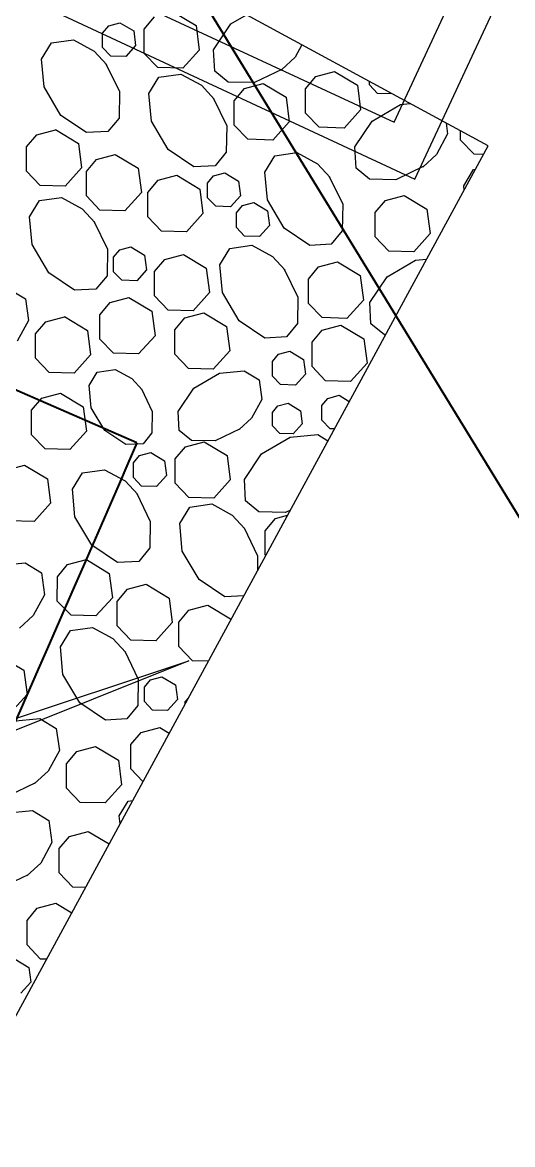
# Model space of a CAD drawing. Header units: inches. Extents: x -5337 to 1057, y 15227 to 19227.
# Drawn here: x -3119.12 to -3113.77, y 16415.53 to 16427.79 of the extents above; entities that cross this region are included whole.
import ezdxf

# ---------------------------------------------------------------- set-up
doc = ezdxf.new("R2010")
doc.units = ezdxf.units.IN
doc.header["$LTSCALE"] = 150
doc.header["$MEASUREMENT"] = 0
for name, color, linetype in [('COMT-MIN', 84, 'Continuous'), ('Level 9', 7, 'Continuous'), ('PAVING', 7, 'Continuous'), ('STORM INLET', 7, 'Continuous')]:
    doc.layers.add(name, color=color, linetype=linetype)

msp = doc.modelspace()

# ---------------------------------------------------------------- linework, layer by layer
at = {"layer": 'COMT-MIN', "color": 5, "linetype": 'Continuous', "lineweight": 40}
msp.add_line((-3117.792, 16429.074), (-3108.675, 16414.163), dxfattribs=at)
at = {"layer": 'Level 9', "color": 250, "linetype": 'Continuous', "lineweight": 40}
msp.add_line((-3117.873, 16423.194), (-3123.376, 16425.587), dxfattribs=at)
at = {"layer": 'Level 9', "color": 250, "linetype": 'Continuous', "lineweight": 40, "extrusion": (0, 0, -1)}
msp.add_arc((4078.881, 16841.042), 1047.918, 203.499458, 205.217785, dxfattribs=at)
at = {"layer": 'PAVING', "color": 1}
for p, q in [((-3114.038, 16426.439), (-3122.827, 16431.209)), ((-3117.477, 16427.903), (-3117.227, 16427.752)), ((-3118.182, 16427.751), (-3118.059, 16427.784)), ((-3118.059, 16427.784), (-3117.909, 16427.694)), ((-3117.793, 16427.714), (-3117.682, 16427.847)), ((-3116.848, 16427.77), (-3116.677, 16427.871)), ((-3118.249, 16427.671), (-3118.182, 16427.751)), ((-3118.249, 16427.512), (-3118.249, 16427.671)), ((-3117.909, 16427.694), (-3117.888, 16427.534)), ((-3117.793, 16427.449), (-3117.793, 16427.714)), ((-3117.227, 16427.752), (-3117.192, 16427.485)), ((-3117.037, 16427.489), (-3116.848, 16427.77)), ((-3118.915, 16427.384), (-3118.806, 16427.563)), ((-3118.806, 16427.563), (-3118.566, 16427.596)), ((-3118.566, 16427.596), (-3118.34, 16427.473)), ((-3117.888, 16427.534), (-3117.996, 16427.414)), ((-3116.072, 16427.543), (-3116.146, 16427.406)), ((-3118.34, 16427.473), (-3118.203, 16427.324)), ((-3118.159, 16427.418), (-3118.249, 16427.512)), ((-3117.996, 16427.414), (-3118.159, 16427.418)), ((-3117.644, 16427.293), (-3117.793, 16427.449)), ((-3117.192, 16427.485), (-3117.372, 16427.286)), ((-3117.024, 16427.255), (-3117.037, 16427.489)), ((-3116.146, 16427.406), (-3116.296, 16427.269)), ((-3118.888, 16427.082), (-3118.915, 16427.384)), ((-3118.212, 16427.336), (-3118.065, 16427.032)), ((-3117.372, 16427.286), (-3117.644, 16427.293)), ((-3117.743, 16427.01), (-3117.634, 16427.189)), ((-3117.634, 16427.189), (-3117.394, 16427.222)), ((-3117.394, 16427.222), (-3117.169, 16427.1)), ((-3116.878, 16427.135), (-3117.024, 16427.255)), ((-3116.283, 16427.278), (-3116.588, 16427.131)), ((-3116.031, 16427.062), (-3115.919, 16427.195)), ((-3115.919, 16427.195), (-3115.715, 16427.25)), ((-3115.715, 16427.25), (-3115.464, 16427.1)), ((-3118.704, 16426.772), (-3118.888, 16427.082)), ((-3117.169, 16427.1), (-3117.031, 16426.95)), ((-3116.588, 16427.131), (-3116.878, 16427.135)), ((-3116.81, 16426.931), (-3116.698, 16427.064)), ((-3116.698, 16427.064), (-3116.494, 16427.119)), ((-3116.494, 16427.119), (-3116.243, 16426.969)), ((-3116.031, 16426.796), (-3116.031, 16427.062)), ((-3115.464, 16427.1), (-3115.43, 16426.833)), ((-3115.334, 16427.105), (-3115.334, 16427.143)), ((-3115.245, 16427.011), (-3115.334, 16427.105)), ((-3118.065, 16427.032), (-3118.069, 16426.742)), ((-3117.716, 16426.707), (-3117.743, 16427.01)), ((-3117.04, 16426.962), (-3116.893, 16426.657)), ((-3116.81, 16426.665), (-3116.81, 16426.931)), ((-3116.243, 16426.969), (-3116.209, 16426.702)), ((-3115.085, 16427.007), (-3115.245, 16427.011)), ((-3115.882, 16426.641), (-3116.031, 16426.796)), ((-3115.43, 16426.833), (-3115.609, 16426.633)), ((-3115.304, 16426.708), (-3114.994, 16426.892)), ((-3114.994, 16426.892), (-3114.89, 16426.902)), ((-3118.424, 16426.583), (-3118.704, 16426.772)), ((-3118.069, 16426.742), (-3118.19, 16426.596)), ((-3117.532, 16426.398), (-3117.716, 16426.707)), ((-3116.209, 16426.702), (-3116.389, 16426.502)), ((-3115.492, 16426.428), (-3115.304, 16426.708)), ((-3114.496, 16426.687), (-3114.48, 16426.57)), ((-3119.079, 16426.427), (-3118.968, 16426.56)), ((-3118.968, 16426.56), (-3118.763, 16426.615)), ((-3118.763, 16426.616), (-3118.513, 16426.465)), ((-3118.19, 16426.596), (-3118.424, 16426.583)), ((-3116.893, 16426.657), (-3116.897, 16426.368)), ((-3116.661, 16426.51), (-3116.81, 16426.665)), ((-3115.609, 16426.633), (-3115.882, 16426.641)), ((-3114.48, 16426.57), (-3114.602, 16426.345)), ((-3114.338, 16426.502), (-3114.338, 16426.602)), ((-3123.578, 16408.861), (-3114.038, 16426.439)), ((-3119.08, 16426.161), (-3119.079, 16426.427)), ((-3118.513, 16426.465), (-3118.478, 16426.199)), ((-3116.389, 16426.502), (-3116.661, 16426.51)), ((-3115.48, 16426.194), (-3115.492, 16426.428)), ((-3114.189, 16426.347), (-3114.338, 16426.502)), ((-3118.314, 16426.29), (-3118.11, 16426.345)), ((-3118.11, 16426.345), (-3117.859, 16426.195)), ((-3117.252, 16426.209), (-3117.532, 16426.398)), ((-3116.897, 16426.368), (-3117.018, 16426.221)), ((-3116.476, 16426.152), (-3116.368, 16426.331)), ((-3116.368, 16426.331), (-3116.127, 16426.365)), ((-3116.127, 16426.365), (-3115.902, 16426.242)), ((-3114.602, 16426.345), (-3114.752, 16426.207)), ((-3114.09, 16426.344), (-3114.189, 16426.347)), ((-3118.478, 16426.199), (-3118.658, 16425.999)), ((-3118.426, 16426.157), (-3118.314, 16426.29)), ((-3117.859, 16426.195), (-3117.825, 16425.929)), ((-3117.018, 16426.221), (-3117.252, 16426.209)), ((-3115.902, 16426.242), (-3115.764, 16426.093)), ((-3115.334, 16426.073), (-3115.48, 16426.194)), ((-3114.739, 16426.216), (-3115.044, 16426.069)), ((-3118.93, 16426.006), (-3119.08, 16426.161)), ((-3118.426, 16425.891), (-3118.426, 16426.157)), ((-3117.754, 16425.929), (-3117.642, 16426.062)), ((-3117.642, 16426.062), (-3117.438, 16426.117)), ((-3117.438, 16426.117), (-3117.187, 16425.967)), ((-3117.103, 16426.031), (-3117.036, 16426.11)), ((-3117.036, 16426.11), (-3116.913, 16426.144)), ((-3116.913, 16426.144), (-3116.763, 16426.054)), ((-3116.449, 16425.85), (-3116.476, 16426.152)), ((-3115.773, 16426.105), (-3115.626, 16425.8)), ((-3115.044, 16426.069), (-3115.334, 16426.073)), ((-3118.658, 16425.999), (-3118.93, 16426.006)), ((-3117.187, 16425.967), (-3117.153, 16425.7)), ((-3117.103, 16425.871), (-3117.103, 16426.031)), ((-3116.763, 16426.054), (-3116.742, 16425.894)), ((-3119.046, 16425.662), (-3118.937, 16425.841)), ((-3118.937, 16425.841), (-3118.697, 16425.874)), ((-3118.697, 16425.874), (-3118.472, 16425.752)), ((-3118.277, 16425.736), (-3118.426, 16425.891)), ((-3117.825, 16425.929), (-3118.004, 16425.728)), ((-3117.754, 16425.663), (-3117.754, 16425.929)), ((-3117.013, 16425.778), (-3117.103, 16425.871)), ((-3116.742, 16425.894), (-3116.85, 16425.773)), ((-3116.72, 16425.786), (-3116.597, 16425.819)), ((-3116.597, 16425.819), (-3116.447, 16425.728)), ((-3116.266, 16425.54), (-3116.449, 16425.85)), ((-3115.271, 16425.71), (-3115.16, 16425.843)), ((-3115.16, 16425.843), (-3114.955, 16425.898)), ((-3114.955, 16425.898), (-3114.705, 16425.747)), ((-3118.472, 16425.752), (-3118.334, 16425.602)), ((-3118.004, 16425.728), (-3118.277, 16425.736)), ((-3117.153, 16425.7), (-3117.332, 16425.5)), ((-3116.85, 16425.773), (-3117.013, 16425.778)), ((-3116.787, 16425.706), (-3116.72, 16425.786)), ((-3116.787, 16425.546), (-3116.787, 16425.706)), ((-3116.447, 16425.728), (-3116.426, 16425.569)), ((-3115.626, 16425.8), (-3115.631, 16425.51)), ((-3115.271, 16425.444), (-3115.271, 16425.71)), ((-3114.705, 16425.747), (-3114.67, 16425.481)), ((-3119.019, 16425.36), (-3119.046, 16425.662)), ((-3118.343, 16425.615), (-3118.196, 16425.31)), ((-3117.605, 16425.508), (-3117.754, 16425.663)), ((-3116.426, 16425.569), (-3116.534, 16425.449)), ((-3117.332, 16425.5), (-3117.605, 16425.508)), ((-3116.697, 16425.453), (-3116.787, 16425.546)), ((-3116.534, 16425.449), (-3116.697, 16425.453)), ((-3115.985, 16425.351), (-3116.266, 16425.54)), ((-3115.631, 16425.51), (-3115.751, 16425.364)), ((-3115.122, 16425.289), (-3115.271, 16425.444)), ((-3114.67, 16425.481), (-3114.85, 16425.281)), ((-3118.835, 16425.05), (-3119.019, 16425.36)), ((-3118.062, 16425.302), (-3117.939, 16425.335)), ((-3117.939, 16425.336), (-3117.789, 16425.245)), ((-3116.858, 16425.318), (-3116.618, 16425.352)), ((-3116.618, 16425.352), (-3116.392, 16425.229)), ((-3115.751, 16425.364), (-3115.985, 16425.351)), ((-3118.196, 16425.31), (-3118.2, 16425.02)), ((-3118.129, 16425.063), (-3118.128, 16425.222)), ((-3118.128, 16425.222), (-3118.062, 16425.302)), ((-3117.789, 16425.245), (-3117.768, 16425.085)), ((-3117.57, 16425.198), (-3117.366, 16425.253)), ((-3117.366, 16425.253), (-3117.116, 16425.103)), ((-3116.967, 16425.139), (-3116.858, 16425.318)), ((-3116.392, 16425.229), (-3116.255, 16425.08)), ((-3114.85, 16425.281), (-3115.122, 16425.289)), ((-3114.831, 16425.191), (-3114.709, 16425.202)), ((-3117.768, 16425.085), (-3117.876, 16424.965)), ((-3117.682, 16425.065), (-3117.57, 16425.198)), ((-3117.116, 16425.103), (-3117.081, 16424.836)), ((-3116.939, 16424.837), (-3116.967, 16425.139)), ((-3116.264, 16425.092), (-3116.117, 16424.787)), ((-3116, 16424.983), (-3115.889, 16425.116)), ((-3115.889, 16425.116), (-3115.684, 16425.171)), ((-3115.684, 16425.171), (-3115.434, 16425.021)), ((-3115.141, 16425.008), (-3114.831, 16425.191)), ((-3118.555, 16424.861), (-3118.835, 16425.05)), ((-3118.2, 16425.02), (-3118.321, 16424.874)), ((-3118.039, 16424.97), (-3118.129, 16425.063)), ((-3117.876, 16424.965), (-3118.039, 16424.97)), ((-3117.682, 16424.799), (-3117.682, 16425.065)), ((-3116, 16424.717), (-3116, 16424.983)), ((-3115.434, 16425.021), (-3115.399, 16424.754)), ((-3115.33, 16424.727), (-3115.141, 16425.008)), ((-3119.271, 16424.878), (-3119.092, 16424.769)), ((-3118.321, 16424.874), (-3118.555, 16424.861)), ((-3117.081, 16424.836), (-3117.26, 16424.636)), ((-3116.756, 16424.527), (-3116.939, 16424.837)), ((-3119.092, 16424.769), (-3119.058, 16424.529)), ((-3118.277, 16424.593), (-3118.166, 16424.726)), ((-3118.166, 16424.726), (-3117.961, 16424.781)), ((-3117.961, 16424.781), (-3117.711, 16424.631)), ((-3117.533, 16424.644), (-3117.682, 16424.799)), ((-3116.117, 16424.787), (-3116.121, 16424.497)), ((-3115.851, 16424.562), (-3116, 16424.717)), ((-3115.399, 16424.754), (-3115.579, 16424.554)), ((-3115.317, 16424.493), (-3115.33, 16424.727)), ((-3118.277, 16424.328), (-3118.277, 16424.593)), ((-3117.711, 16424.631), (-3117.676, 16424.364)), ((-3117.26, 16424.636), (-3117.533, 16424.644)), ((-3117.349, 16424.56), (-3117.144, 16424.615)), ((-3117.144, 16424.615), (-3116.894, 16424.465)), ((-3119.058, 16424.529), (-3119.181, 16424.304)), ((-3118.98, 16424.384), (-3118.868, 16424.517)), ((-3118.868, 16424.517), (-3118.664, 16424.572)), ((-3118.664, 16424.573), (-3118.413, 16424.422)), ((-3117.46, 16424.427), (-3117.349, 16424.56)), ((-3116.894, 16424.465), (-3116.859, 16424.198)), ((-3116.475, 16424.338), (-3116.756, 16424.527)), ((-3116.121, 16424.497), (-3116.241, 16424.351)), ((-3115.579, 16424.554), (-3115.851, 16424.562)), ((-3115.849, 16424.426), (-3115.645, 16424.481)), ((-3115.645, 16424.481), (-3115.395, 16424.33)), ((-3115.171, 16424.373), (-3115.317, 16424.493)), ((-3118.98, 16424.119), (-3118.98, 16424.384)), ((-3118.413, 16424.422), (-3118.379, 16424.155)), ((-3117.676, 16424.364), (-3117.856, 16424.165)), ((-3117.461, 16424.162), (-3117.46, 16424.427)), ((-3116.241, 16424.351), (-3116.475, 16424.338)), ((-3115.961, 16424.293), (-3115.849, 16424.426)), ((-3115.16, 16424.373), (-3115.171, 16424.373)), ((-3118.128, 16424.172), (-3118.277, 16424.328)), ((-3115.961, 16424.027), (-3115.961, 16424.293)), ((-3115.395, 16424.33), (-3115.36, 16424.064)), ((-3118.831, 16423.963), (-3118.98, 16424.119)), ((-3118.379, 16424.155), (-3118.558, 16423.955)), ((-3117.856, 16424.165), (-3118.128, 16424.172)), ((-3117.311, 16424.006), (-3117.461, 16424.162)), ((-3116.859, 16424.198), (-3117.039, 16423.999)), ((-3116.394, 16424.083), (-3116.327, 16424.163)), ((-3116.327, 16424.163), (-3116.204, 16424.195)), ((-3116.204, 16424.196), (-3116.054, 16424.105)), ((-3116.054, 16424.105), (-3116.033, 16423.945)), ((-3118.306, 16423.967), (-3118.112, 16423.994)), ((-3118.112, 16423.994), (-3117.929, 16423.895)), ((-3117.039, 16423.999), (-3117.311, 16424.006)), ((-3116.973, 16423.955), (-3116.701, 16423.98)), ((-3116.701, 16423.98), (-3116.54, 16423.882)), ((-3116.394, 16423.923), (-3116.394, 16424.083)), ((-3115.812, 16423.871), (-3115.961, 16424.027)), ((-3115.36, 16424.064), (-3115.539, 16423.864)), ((-3118.558, 16423.955), (-3118.831, 16423.963)), ((-3118.394, 16423.822), (-3118.306, 16423.967)), ((-3117.929, 16423.895), (-3117.817, 16423.774)), ((-3117.252, 16423.79), (-3116.973, 16423.955)), ((-3116.54, 16423.882), (-3116.51, 16423.666)), ((-3116.304, 16423.83), (-3116.394, 16423.923)), ((-3116.033, 16423.945), (-3116.141, 16423.825)), ((-3115.539, 16423.864), (-3115.812, 16423.871)), ((-3118.914, 16423.682), (-3118.71, 16423.737)), ((-3118.71, 16423.737), (-3118.46, 16423.587)), ((-3118.372, 16423.577), (-3118.394, 16423.822)), ((-3117.825, 16423.784), (-3117.706, 16423.537)), ((-3117.422, 16423.538), (-3117.252, 16423.79)), ((-3116.141, 16423.825), (-3116.304, 16423.83)), ((-3119.026, 16423.549), (-3118.914, 16423.682)), ((-3116.51, 16423.666), (-3116.621, 16423.463)), ((-3116.334, 16423.597), (-3116.223, 16423.627)), ((-3116.223, 16423.627), (-3116.088, 16423.545)), ((-3115.853, 16423.6), (-3115.787, 16423.68)), ((-3115.787, 16423.68), (-3115.664, 16423.713)), ((-3115.664, 16423.713), (-3115.554, 16423.647)), ((-3119.026, 16423.283), (-3119.026, 16423.549)), ((-3118.46, 16423.587), (-3118.425, 16423.32)), ((-3118.224, 16423.327), (-3118.372, 16423.577)), ((-3117.706, 16423.537), (-3117.709, 16423.302)), ((-3117.411, 16423.327), (-3117.422, 16423.538)), ((-3116.394, 16423.525), (-3116.334, 16423.597)), ((-3116.394, 16423.381), (-3116.394, 16423.525)), ((-3116.088, 16423.545), (-3116.07, 16423.401)), ((-3115.854, 16423.441), (-3115.853, 16423.6)), ((-3116.621, 16423.463), (-3116.755, 16423.339)), ((-3116.313, 16423.297), (-3116.394, 16423.381)), ((-3116.07, 16423.401), (-3116.167, 16423.293)), ((-3115.764, 16423.347), (-3115.854, 16423.441)), ((-3118.877, 16423.128), (-3119.026, 16423.283)), ((-3118.425, 16423.32), (-3118.605, 16423.12)), ((-3117.996, 16423.174), (-3118.224, 16423.327)), ((-3117.709, 16423.302), (-3117.807, 16423.184)), ((-3117.279, 16423.219), (-3117.411, 16423.327)), ((-3116.744, 16423.347), (-3117.018, 16423.215)), ((-3116.511, 16423.074), (-3116.201, 16423.257)), ((-3116.167, 16423.293), (-3116.313, 16423.297)), ((-3116.201, 16423.257), (-3115.899, 16423.284)), ((-3115.899, 16423.284), (-3115.787, 16423.216)), ((-3115.717, 16423.346), (-3115.764, 16423.347)), ((-3118.605, 16423.12), (-3118.877, 16423.128)), ((-3117.807, 16423.184), (-3117.996, 16423.174)), ((-3117.456, 16423.018), (-3117.344, 16423.151)), ((-3117.344, 16423.151), (-3117.14, 16423.206)), ((-3117.018, 16423.215), (-3117.279, 16423.219)), ((-3117.14, 16423.206), (-3116.889, 16423.056)), ((-3117.912, 16422.975), (-3117.845, 16423.054)), ((-3117.845, 16423.054), (-3117.722, 16423.087)), ((-3117.722, 16423.088), (-3117.572, 16422.997)), ((-3117.572, 16422.997), (-3117.551, 16422.837)), ((-3117.456, 16422.752), (-3117.456, 16423.018)), ((-3116.889, 16423.056), (-3116.855, 16422.789)), ((-3116.7, 16422.793), (-3116.511, 16423.074)), ((-3119.306, 16422.896), (-3119.102, 16422.951)), ((-3119.102, 16422.951), (-3118.851, 16422.801)), ((-3118.469, 16422.866), (-3118.229, 16422.9)), ((-3118.229, 16422.9), (-3118.003, 16422.777)), ((-3117.912, 16422.815), (-3117.912, 16422.975)), ((-3118.851, 16422.801), (-3118.817, 16422.534)), ((-3118.578, 16422.687), (-3118.469, 16422.866)), ((-3118.003, 16422.777), (-3117.865, 16422.628)), ((-3117.822, 16422.722), (-3117.912, 16422.815)), ((-3117.551, 16422.837), (-3117.659, 16422.717)), ((-3117.307, 16422.597), (-3117.456, 16422.752)), ((-3116.855, 16422.789), (-3117.034, 16422.589)), ((-3116.687, 16422.559), (-3116.7, 16422.793)), ((-3118.55, 16422.385), (-3118.578, 16422.687)), ((-3117.875, 16422.64), (-3117.728, 16422.335)), ((-3117.659, 16422.717), (-3117.822, 16422.722)), ((-3118.817, 16422.534), (-3118.996, 16422.334)), ((-3117.034, 16422.589), (-3117.307, 16422.597)), ((-3117.297, 16422.492), (-3117.057, 16422.526)), ((-3117.057, 16422.526), (-3116.832, 16422.403)), ((-3116.541, 16422.439), (-3116.687, 16422.559)), ((-3118.367, 16422.076), (-3118.55, 16422.385)), ((-3117.406, 16422.313), (-3117.297, 16422.492)), ((-3116.832, 16422.403), (-3116.694, 16422.254)), ((-3116.251, 16422.434), (-3116.541, 16422.439)), ((-3116.361, 16422.367), (-3116.228, 16422.403)), ((-3116.197, 16422.46), (-3116.251, 16422.434)), ((-3118.996, 16422.334), (-3119.269, 16422.341)), ((-3117.728, 16422.335), (-3117.732, 16422.045)), ((-3117.379, 16422.011), (-3117.406, 16422.313)), ((-3116.703, 16422.266), (-3116.556, 16421.961)), ((-3116.473, 16422.234), (-3116.361, 16422.367)), ((-3116.473, 16421.969), (-3116.473, 16422.234)), ((-3118.086, 16421.887), (-3118.367, 16422.076)), ((-3117.732, 16422.045), (-3117.852, 16421.899)), ((-3118.631, 16421.864), (-3118.426, 16421.919)), ((-3118.426, 16421.919), (-3118.176, 16421.768)), ((-3117.852, 16421.899), (-3118.086, 16421.887)), ((-3117.195, 16421.701), (-3117.379, 16422.011)), ((-3116.556, 16421.961), (-3116.558, 16421.795)), ((-3116.467, 16421.963), (-3116.473, 16421.969)), ((-3119.399, 16421.855), (-3119.096, 16421.882)), ((-3119.096, 16421.882), (-3118.917, 16421.773)), ((-3118.917, 16421.773), (-3118.884, 16421.534)), ((-3118.742, 16421.731), (-3118.631, 16421.864)), ((-3118.176, 16421.768), (-3118.141, 16421.502)), ((-3118.743, 16421.465), (-3118.742, 16421.731)), ((-3117.977, 16421.594), (-3117.773, 16421.649)), ((-3117.773, 16421.649), (-3117.522, 16421.498)), ((-3116.915, 16421.512), (-3117.195, 16421.701)), ((-3118.884, 16421.534), (-3119.007, 16421.308)), ((-3118.089, 16421.461), (-3117.977, 16421.594)), ((-3116.706, 16421.524), (-3116.915, 16421.512)), ((-3118.593, 16421.31), (-3118.743, 16421.465)), ((-3118.141, 16421.502), (-3118.321, 16421.302)), ((-3118.089, 16421.195), (-3118.089, 16421.461)), ((-3117.522, 16421.498), (-3117.488, 16421.232)), ((-3117.305, 16421.365), (-3117.101, 16421.421)), ((-3117.1, 16421.421), (-3116.85, 16421.27)), ((-3119.007, 16421.308), (-3119.156, 16421.17)), ((-3118.321, 16421.302), (-3118.593, 16421.31)), ((-3117.417, 16421.233), (-3117.305, 16421.365)), ((-3118.6, 16421.145), (-3118.36, 16421.178)), ((-3118.36, 16421.178), (-3118.135, 16421.055)), ((-3117.94, 16421.039), (-3118.089, 16421.195)), ((-3117.488, 16421.232), (-3117.667, 16421.032)), ((-3117.417, 16420.967), (-3117.417, 16421.233)), ((-3116.85, 16421.27), (-3116.849, 16421.26)), ((-3118.709, 16420.966), (-3118.6, 16421.145)), ((-3118.135, 16421.055), (-3117.997, 16420.906)), ((-3117.667, 16421.032), (-3117.94, 16421.039)), ((-3118.682, 16420.663), (-3118.709, 16420.966)), ((-3118.006, 16420.918), (-3117.859, 16420.613)), ((-3117.267, 16420.811), (-3117.417, 16420.967)), ((-3117.305, 16420.812), (-3123.666, 16418.262)), ((-3123.577, 16418.727), (-3117.305, 16420.812)), ((-3119.359, 16420.861), (-3119.109, 16420.711)), ((-3117.095, 16420.807), (-3117.267, 16420.811)), ((-3119.109, 16420.711), (-3119.074, 16420.444)), ((-3118.498, 16420.354), (-3118.682, 16420.663)), ((-3117.859, 16420.613), (-3117.863, 16420.323)), ((-3117.791, 16420.526), (-3117.724, 16420.606)), ((-3117.724, 16420.606), (-3117.602, 16420.639)), ((-3117.602, 16420.639), (-3117.451, 16420.548)), ((-3117.451, 16420.548), (-3117.431, 16420.389)), ((-3119.074, 16420.444), (-3119.254, 16420.244)), ((-3117.791, 16420.366), (-3117.791, 16420.526)), ((-3118.218, 16420.165), (-3118.498, 16420.354)), ((-3117.863, 16420.323), (-3117.984, 16420.177)), ((-3117.702, 16420.273), (-3117.791, 16420.366)), ((-3117.431, 16420.389), (-3117.538, 16420.269)), ((-3117.345, 16420.368), (-3117.311, 16420.409)), ((-3117.345, 16420.346), (-3117.345, 16420.368)), ((-3119.236, 16420.154), (-3118.933, 16420.181)), ((-3118.933, 16420.181), (-3118.754, 16420.073)), ((-3117.984, 16420.177), (-3118.218, 16420.165)), ((-3117.538, 16420.269), (-3117.702, 16420.273)), ((-3118.754, 16420.073), (-3118.721, 16419.833)), ((-3117.828, 16420.03), (-3117.624, 16420.085)), ((-3117.624, 16420.085), (-3117.52, 16420.023)), ((-3117.94, 16419.897), (-3117.828, 16420.03)), ((-3118.721, 16419.833), (-3118.844, 16419.607)), ((-3118.643, 16419.688), (-3118.531, 16419.821)), ((-3118.531, 16419.821), (-3118.327, 16419.876)), ((-3118.327, 16419.876), (-3118.076, 16419.726)), ((-3117.94, 16419.631), (-3117.94, 16419.897)), ((-3118.643, 16419.422), (-3118.643, 16419.688)), ((-3118.076, 16419.726), (-3118.042, 16419.459)), ((-3118.844, 16419.607), (-3118.993, 16419.47)), ((-3117.808, 16419.493), (-3117.94, 16419.631)), ((-3118.981, 16419.478), (-3119.285, 16419.332)), ((-3118.042, 16419.459), (-3118.221, 16419.259)), ((-3118.493, 16419.266), (-3118.643, 16419.422)), ((-3118.221, 16419.259), (-3118.493, 16419.266)), ((-3118.066, 16419.119), (-3117.968, 16419.28)), ((-3117.968, 16419.28), (-3117.919, 16419.287)), ((-3119.317, 16419.149), (-3119.014, 16419.177)), ((-3119.014, 16419.177), (-3118.835, 16419.068)), ((-3118.058, 16419.032), (-3118.066, 16419.119)), ((-3118.835, 16419.068), (-3118.802, 16418.828)), ((-3118.611, 16418.894), (-3118.407, 16418.949)), ((-3118.407, 16418.949), (-3118.178, 16418.811)), ((-3118.802, 16418.828), (-3118.924, 16418.602)), ((-3118.723, 16418.761), (-3118.611, 16418.894)), ((-3118.723, 16418.495), (-3118.723, 16418.761)), ((-3118.924, 16418.602), (-3119.074, 16418.465)), ((-3119.062, 16418.474), (-3119.366, 16418.327)), ((-3118.574, 16418.34), (-3118.723, 16418.495)), ((-3118.436, 16418.336), (-3118.574, 16418.34)), ((-3119.074, 16417.975), (-3118.962, 16418.108)), ((-3118.962, 16418.108), (-3118.758, 16418.163)), ((-3118.758, 16418.163), (-3118.586, 16418.06)), ((-3119.074, 16417.709), (-3119.074, 16417.975)), ((-3118.925, 16417.554), (-3119.074, 16417.709)), ((-3119.205, 16417.552), (-3119.055, 16417.462)), ((-3118.861, 16417.552), (-3118.925, 16417.554)), ((-3119.055, 16417.462), (-3119.034, 16417.302)), ((-3119.034, 16417.302), (-3119.142, 16417.182))]:
    msp.add_line(p, q, dxfattribs=at)
at = {"layer": 'PAVING'}
for p, q in [((-3114.304, 16426.002), (-3114.196, 16426.182)), ((-3114.196, 16426.182), (-3114.176, 16426.184)), ((-3114.3, 16425.956), (-3114.304, 16426.002))]:
    msp.add_line(p, q, dxfattribs=at)
at = {"layer": 'STORM INLET', "color": 5}
for p, q in [((-3114.837, 16426.076), (-3108.73, 16439.209)), ((-3115.064, 16426.696), (-3109.348, 16438.983)), ((-3122.235, 16430.03), (-3115.064, 16426.696)), ((-3122.85, 16429.805), (-3114.837, 16426.076))]:
    msp.add_line(p, q, dxfattribs=at)

doc.saveas('drawing.dxf')
